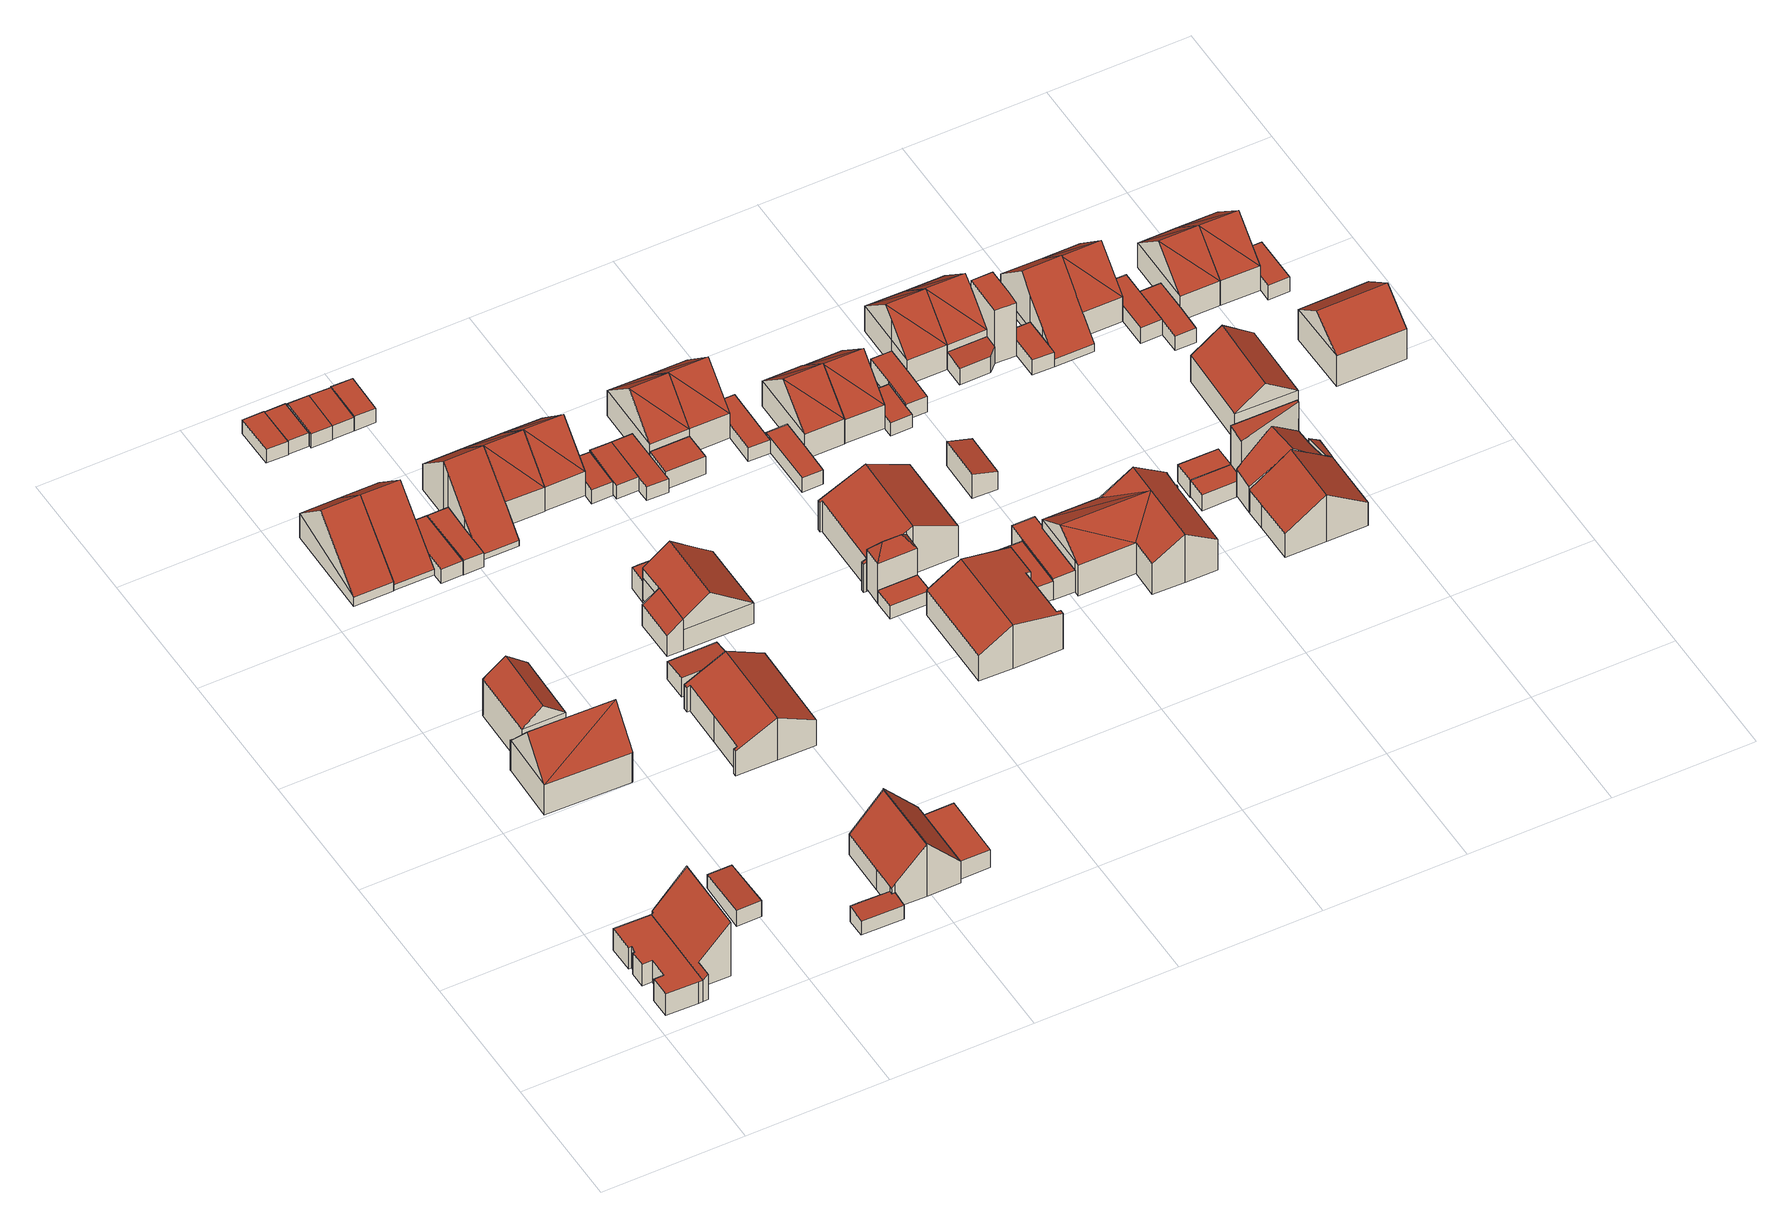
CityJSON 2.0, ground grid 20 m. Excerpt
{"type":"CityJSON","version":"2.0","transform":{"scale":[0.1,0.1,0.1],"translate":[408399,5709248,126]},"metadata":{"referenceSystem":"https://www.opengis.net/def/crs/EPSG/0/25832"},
"CityObjects":{
"building1":{"type":"Building","attributes":{"Gemeindeschluessel":"05978036","Geometrietyp2DReferenz":"3000","function":"31001_1000"},"children":["building1-1","building1-2"]},
"building1-1":{"type":"BuildingPart","attributes":{"roofType":"2100","measuredHeight":9.13},"parents":["building1"],"geometry":[{"type":"MultiSurface","lod":"2","boundaries":[[[0,1,2,3]],[[1,4,5,2]],[[4,6,7,5]],[[6,8,9,7]],[[8,10,11,9]],[[10,12,13,11]],[[12,14,15,13]],[[12,10,8,6,4,1,0,14]],[[15,3,2,5,7,9,11,13]],[[0,3,15,14]]],"semantics":{"surfaces":[{"type":"WallSurface"},{"type":"RoofSurface"},{"type":"GroundSurface"},{"type":"ClosureSurface"}],"values":[0,0,0,0,0,0,0,1,2,3]}}]},
"building1-2":{"type":"BuildingPart","attributes":{"roofType":"1000","measuredHeight":3.62},"parents":["building1"],"geometry":[{"type":"MultiSurface","lod":"2","boundaries":[[[14,16,17,15]],[[16,18,19,17]],[[18,20,21,19]],[[20,22,23,21]],[[22,24,25,23]],[[24,26,27,25]],[[26,28,29,27]],[[28,30,31,29]],[[30,32,33,31]],[[32,34,35,33]],[[34,36,37,35]],[[36,0,3,37]],[[0,36,34,32,30,28,26,24,22,20,18,16,14]],[[15,17,19,21,23,25,27,29,31,33,35,37,3]],[[15,3,0,14]]],"semantics":{"surfaces":[{"type":"WallSurface"},{"type":"RoofSurface"},{"type":"GroundSurface"},{"type":"ClosureSurface"}],"values":[0,0,0,0,0,0,0,0,0,0,0,0,1,2,3]}}]},
"building2":{"type":"Building","attributes":{"Gemeindeschluessel":"05978036","Geometrietyp2DReferenz":"3000","function":"31001_2460","roofType":"2100","measuredHeight":2.74},"geometry":[{"type":"MultiSurface","lod":"2","boundaries":[[[38,39,40,41]],[[39,42,43,40]],[[42,44,45,43]],[[44,38,41,45]],[[44,42,39,38]],[[41,40,43,45]]],"semantics":{"surfaces":[{"type":"WallSurface"},{"type":"RoofSurface"},{"type":"GroundSurface"}],"values":[0,0,0,0,1,2]}}]},
"building3":{"type":"Building","attributes":{"Gemeindeschluessel":"05978036","Geometrietyp2DReferenz":"3000","function":"31001_1000"},"children":["building3-1","building3-2"]},
"building3-1":{"type":"BuildingPart","attributes":{"roofType":"3100","measuredHeight":10.17},"parents":["building3"],"geometry":[{"type":"MultiSurface","lod":"2","boundaries":[[[46,47,48,49]],[[47,50,51,48]],[[50,52,53,51]],[[52,54,55,53]],[[54,56,57,55]],[[56,58,59,57]],[[58,60,61,59]],[[60,62,63,61]],[[62,64,65,63]],[[66,67,68,50]],[[50,47,46,64,62,69,66]],[[67,66,58]],[[58,56,54,67]],[[58,66,69,60]],[[60,69,62]],[[52,68,67,54]],[[50,68,52]],[[65,49,48,51,53,55,57,59,61,63]],[[49,65,64,46]]],"semantics":{"surfaces":[{"type":"WallSurface"},{"type":"RoofSurface"},{"type":"GroundSurface"},{"type":"ClosureSurface"}],"values":[0,0,0,0,0,0,0,0,0,1,1,1,1,0,0,0,0,2,3]}}]},
"building3-2":{"type":"BuildingPart","attributes":{"roofType":"3100","measuredHeight":8.73},"parents":["building3"],"geometry":[{"type":"MultiSurface","lod":"2","boundaries":[[[70,71,72,73]],[[71,74,46,49,72]],[[75,70,73,65,64]],[[75,76,77,70]],[[71,77,76,74]],[[74,76,75]],[[70,77,71]],[[73,72,49,65]],[[64,46,74,75]],[[64,65,49,46]]],"semantics":{"surfaces":[{"type":"WallSurface"},{"type":"RoofSurface"},{"type":"GroundSurface"},{"type":"ClosureSurface"}],"values":[0,0,0,1,1,0,0,2,0,3]}}]},
"building4":{"type":"Building","attributes":{"Gemeindeschluessel":"05978036","Geometrietyp2DReferenz":"3000","function":"31001_1000","roofType":"3100","measuredHeight":9.04},"geometry":[{"type":"MultiSurface","lod":"2","boundaries":[[[78,79,80,81]],[[79,82,83,80]],[[82,84,85,83]],[[84,78,81,85]],[[82,79,86]],[[78,84,87]],[[79,78,87,86]],[[84,82,86,87]],[[81,80,83,85]]],"semantics":{"surfaces":[{"type":"WallSurface"},{"type":"RoofSurface"},{"type":"GroundSurface"}],"values":[0,0,0,0,0,0,1,1,2]}}]},
"building5":{"type":"Building","attributes":{"Gemeindeschluessel":"05978036","Geometrietyp2DReferenz":"3000","function":"31001_1000"},"children":["building5-1","building5-2"]},
"building5-1":{"type":"BuildingPart","attributes":{"roofType":"2100","measuredHeight":2.68},"parents":["building5"],"geometry":[{"type":"MultiSurface","lod":"2","boundaries":[[[88,89,90,91]],[[89,92,93,90]],[[92,94,95,93]],[[96,97,98,99]],[[97,88,91,98]],[[97,96,100,94,92,89,88]],[[91,90,93,95,101,99,98]],[[100,101,95,94]],[[99,101,100,96]]],"semantics":{"surfaces":[{"type":"WallSurface"},{"type":"RoofSurface"},{"type":"GroundSurface"},{"type":"ClosureSurface"}],"values":[0,0,0,0,0,1,2,3,3]}}]},
"building5-2":{"type":"BuildingPart","attributes":{"roofType":"2100","measuredHeight":8.72},"parents":["building5"],"geometry":[{"type":"MultiSurface","lod":"2","boundaries":[[[102,103,104,95,94]],[[103,105,106,104]],[[105,107,108,106]],[[107,109,110,108]],[[109,111,96,99,110]],[[111,109,107,105,103,102,112]],[[101,95,104,106,108,110,99]],[[94,100,112,102]],[[94,95,101,100]],[[112,100,96,111]],[[100,101,99,96]]],"semantics":{"surfaces":[{"type":"WallSurface"},{"type":"RoofSurface"},{"type":"GroundSurface"},{"type":"ClosureSurface"}],"values":[0,0,0,0,0,1,2,0,3,0,3]}}]},
"building6":{"type":"Building","attributes":{"Gemeindeschluessel":"05978036","Geometrietyp2DReferenz":"3000","function":"31001_1000","roofType":"3100","measuredHeight":8.96},"geometry":[{"type":"MultiSurface","lod":"2","boundaries":[[[79,113,114,115]],[[113,116,117,114]],[[116,118,119,117]],[[118,79,115,119]],[[116,113,120]],[[79,118,86]],[[113,79,86,120]],[[118,116,120,86]],[[115,114,117,119]]],"semantics":{"surfaces":[{"type":"WallSurface"},{"type":"RoofSurface"},{"type":"GroundSurface"}],"values":[0,0,0,0,0,0,1,1,2]}}]},
"building7":{"type":"Building","attributes":{"Gemeindeschluessel":"05978036","Geometrietyp2DReferenz":"3000","function":"31001_2460","roofType":"1000","measuredHeight":2.35},"geometry":[{"type":"MultiSurface","lod":"2","boundaries":[[[121,122,123,124]],[[122,125,126,123]],[[125,127,128,126]],[[127,121,124,128]],[[127,125,122,121]],[[124,123,126,128]]],"semantics":{"surfaces":[{"type":"WallSurface"},{"type":"RoofSurface"},{"type":"GroundSurface"}],"values":[0,0,0,0,1,2]}}]},
"building8":{"type":"Building","attributes":{"Gemeindeschluessel":"05978036","Geometrietyp2DReferenz":"3000","function":"31001_2460","roofType":"1000","measuredHeight":2.3},"geometry":[{"type":"MultiSurface","lod":"2","boundaries":[[[129,130,131,132]],[[130,133,134,131]],[[133,135,136,134]],[[135,129,132,136]],[[135,133,130,129]],[[132,131,134,136]]],"semantics":{"surfaces":[{"type":"WallSurface"},{"type":"RoofSurface"},{"type":"GroundSurface"}],"values":[0,0,0,0,1,2]}}]},
"building9":{"type":"Building","attributes":{"Gemeindeschluessel":"05978036","Geometrietyp2DReferenz":"3000","function":"31001_1000","roofType":"2100","measuredHeight":8.84},"geometry":[{"type":"MultiSurface","lod":"2","boundaries":[[[137,138,110,139]],[[138,140,108,110]],[[140,141,142,108]],[[141,143,144,142]],[[143,145,146,144]],[[145,137,139,146]],[[145,143,141,140,138,137]],[[139,110,108,142,144,146]]],"semantics":{"surfaces":[{"type":"WallSurface"},{"type":"RoofSurface"},{"type":"GroundSurface"}],"values":[0,0,0,0,0,0,1,2]}}]},
"building10":{"type":"Building","attributes":{"Gemeindeschluessel":"05978036","Geometrietyp2DReferenz":"3000","function":"31001_2460","roofType":"1000","measuredHeight":2.36},"geometry":[{"type":"MultiSurface","lod":"2","boundaries":[[[147,148,149,150]],[[148,151,152,149]],[[151,153,154,152]],[[153,155,156,154]],[[155,157,158,156]],[[157,147,150,158]],[[157,155,153,151,148,147]],[[150,149,152,154,156,158]]],"semantics":{"surfaces":[{"type":"WallSurface"},{"type":"RoofSurface"},{"type":"GroundSurface"}],"values":[0,0,0,0,0,0,1,2]}}]},
"building11":{"type":"Building","attributes":{"Gemeindeschluessel":"05978036","Geometrietyp2DReferenz":"3000","function":"31001_2460","roofType":"1000","measuredHeight":2.25},"geometry":[{"type":"MultiSurface","lod":"2","boundaries":[[[159,160,161,162]],[[160,163,164,161]],[[163,165,166,164]],[[165,159,162,166]],[[165,163,160,159]],[[162,161,164,166]]],"semantics":{"surfaces":[{"type":"WallSurface"},{"type":"RoofSurface"},{"type":"GroundSurface"}],"values":[0,0,0,0,1,2]}}]},
"building12":{"type":"Building","attributes":{"Gemeindeschluessel":"05978036","Geometrietyp2DReferenz":"3000","function":"31001_1000","roofType":"3100","measuredHeight":7.14},"geometry":[{"type":"MultiSurface","lod":"2","boundaries":[[[167,168,169,170]],[[168,171,172,169]],[[171,173,174,172]],[[173,175,176,174]],[[175,177,178,176]],[[177,179,180,178]],[[179,181,182,180]],[[181,183,184,182]],[[183,185,186,184]],[[185,187,188,186]],[[187,167,170,188]],[[183,181,179,177]],[[177,175,173,171,168,167,187,185,183]],[[170,169,172,174,176,178,180,182,184,186,188]]],"semantics":{"surfaces":[{"type":"WallSurface"},{"type":"RoofSurface"},{"type":"GroundSurface"}],"values":[0,0,0,0,0,0,0,0,0,0,0,1,1,2]}}]},
"building13":{"type":"Building","attributes":{"Gemeindeschluessel":"05978036","Geometrietyp2DReferenz":"3000","function":"31001_2460","roofType":"1000","measuredHeight":3},"geometry":[{"type":"MultiSurface","lod":"2","boundaries":[[[189,190,191,192]],[[190,193,194,191]],[[193,195,196,194]],[[195,189,192,196]],[[195,193,190,189]],[[192,191,194,196]]],"semantics":{"surfaces":[{"type":"WallSurface"},{"type":"RoofSurface"},{"type":"GroundSurface"}],"values":[0,0,0,0,1,2]}}]},
"building14":{"type":"Building","attributes":{"Gemeindeschluessel":"05978036","Geometrietyp2DReferenz":"3000","function":"31001_2460","roofType":"1000","measuredHeight":2.39},"geometry":[{"type":"MultiSurface","lod":"2","boundaries":[[[197,198,199,200]],[[198,201,202,199]],[[201,203,204,202]],[[203,205,206,204]],[[205,197,200,206]],[[205,203,201,198,197]],[[200,199,202,204,206]]],"semantics":{"surfaces":[{"type":"WallSurface"},{"type":"RoofSurface"},{"type":"GroundSurface"}],"values":[0,0,0,0,0,1,2]}}]},
"building15":{"type":"Building","attributes":{"Gemeindeschluessel":"05978036","Geometrietyp2DReferenz":"3000","function":"31001_2460","roofType":"2100","measuredHeight":3.21},"geometry":[{"type":"MultiSurface","lod":"2","boundaries":[[[207,208,209,210]],[[208,211,212,209]],[[211,213,214,212]],[[213,207,210,214]],[[213,211,208,207]],[[210,209,212,214]]],"semantics":{"surfaces":[{"type":"WallSurface"},{"type":"RoofSurface"},{"type":"GroundSurface"}],"values":[0,0,0,0,1,2]}}]},
"building16":{"type":"Building","attributes":{"Geometrietyp2DReferenz":"3000","Gemeindeschluessel":"05978036","function":"31001_1000","roofType":"3100","measuredHeight":9.16},"geometry":[{"type":"MultiSurface","lod":"2","boundaries":[[[215,216,149,152]],[[216,217,150,149]],[[217,218,219,150]],[[218,220,221,219]],[[220,222,223,221]],[[222,224,225,223]],[[224,226,227,225]],[[226,228,229,227]],[[228,215,152,229]],[[224,222,220,218]],[[218,217,216,215,228,226,224]],[[152,149,150,219,221,223,225,227,229]]],"semantics":{"surfaces":[{"type":"WallSurface"},{"type":"RoofSurface"},{"type":"GroundSurface"}],"values":[0,0,0,0,0,0,0,0,0,1,1,2]}}]},
"building17":{"type":"Building","attributes":{"Gemeindeschluessel":"05978036","Geometrietyp2DReferenz":"3000","function":"31001_2460","roofType":"1000","measuredHeight":2.33},"geometry":[{"type":"MultiSurface","lod":"2","boundaries":[[[205,203,230,231]],[[203,232,233,230]],[[232,234,235,233]],[[234,205,231,235]],[[234,232,203,205]],[[231,230,233,235]]],"semantics":{"surfaces":[{"type":"WallSurface"},{"type":"RoofSurface"},{"type":"GroundSurface"}],"values":[0,0,0,0,1,2]}}]},
"building18":{"type":"Building","attributes":{"Gemeindeschluessel":"05978036","Geometrietyp2DReferenz":"3000","function":"31001_2460","roofType":"1000","measuredHeight":2.33},"geometry":[{"type":"MultiSurface","lod":"2","boundaries":[[[236,237,233,235]],[[237,238,239,233]],[[238,240,241,239]],[[240,236,235,241]],[[240,238,237,236]],[[235,233,239,241]]],"semantics":{"surfaces":[{"type":"WallSurface"},{"type":"RoofSurface"},{"type":"GroundSurface"}],"values":[0,0,0,0,1,2]}}]},
"building19":{"type":"Building","attributes":{"Gemeindeschluessel":"05978036","Geometrietyp2DReferenz":"3000","function":"31001_1000"},"children":["building19-1","building19-2"]},
"building19-1":{"type":"BuildingPart","attributes":{"roofType":"2100","measuredHeight":5.24},"parents":["building19"],"geometry":[{"type":"MultiSurface","lod":"2","boundaries":[[[242,243,244,245,246]],[[242,247,248,243]],[[247,249,250,251,248]],[[249,247,242,246]],[[244,243,248,251]],[[245,244,251,250]],[[246,245,250,249]]],"semantics":{"surfaces":[{"type":"WallSurface"},{"type":"RoofSurface"},{"type":"GroundSurface"},{"type":"ClosureSurface"}],"values":[0,0,0,1,2,3,3]}}]},
"building19-2":{"type":"BuildingPart","attributes":{"roofType":"3100","measuredHeight":8.06},"parents":["building19"],"geometry":[{"type":"MultiSurface","lod":"2","boundaries":[[[252,245,244,253]],[[250,254,255,251]],[[254,256,257,255]],[[256,258,259,257]],[[258,252,253,259]],[[258,260,261,262,252]],[[249,246,262,261,263]],[[250,249,263,254]],[[254,263,261,260,256]],[[252,262,246,245]],[[256,260,258]],[[253,244,251,255,257,259]],[[251,244,245,250]],[[245,246,249,250]]],"semantics":{"surfaces":[{"type":"WallSurface"},{"type":"RoofSurface"},{"type":"GroundSurface"},{"type":"ClosureSurface"}],"values":[0,0,0,0,0,1,1,0,0,0,0,2,3,3]}}]},
"building20":{"type":"Building","attributes":{"Gemeindeschluessel":"05978036","Geometrietyp2DReferenz":"3000","function":"31001_1000","roofType":"3100","measuredHeight":9.02},"geometry":[{"type":"MultiSurface","lod":"2","boundaries":[[[222,264,265,266]],[[264,267,268,265]],[[267,269,270,268]],[[269,222,266,270]],[[267,264,271]],[[222,269,272]],[[222,271,264]],[[271,222,272]],[[272,267,271]],[[267,272,269]],[[266,265,268,270]]],"semantics":{"surfaces":[{"type":"WallSurface"},{"type":"RoofSurface"},{"type":"GroundSurface"}],"values":[0,0,0,0,0,0,1,1,1,1,2]}}]},
"building21":{"type":"Building","attributes":{"Gemeindeschluessel":"05978036","Geometrietyp2DReferenz":"3000","function":"31001_2460","roofType":"1000","measuredHeight":3.69},"geometry":[{"type":"MultiSurface","lod":"2","boundaries":[[[273,274,275,276]],[[274,277,278,275]],[[277,279,280,278]],[[279,281,282,280]],[[281,273,276,282]],[[281,279,277,274,273]],[[276,275,278,280,282]]],"semantics":{"surfaces":[{"type":"WallSurface"},{"type":"RoofSurface"},{"type":"GroundSurface"}],"values":[0,0,0,0,0,1,2]}}]},
"building22":{"type":"Building","attributes":{"Gemeindeschluessel":"05978036","Geometrietyp2DReferenz":"3000","function":"31001_1000","roofType":"3100","measuredHeight":9.11},"geometry":[{"type":"MultiSurface","lod":"2","boundaries":[[[264,283,284,285]],[[283,286,287,284]],[[286,267,288,287]],[[267,264,285,288]],[[286,283,289]],[[264,267,290]],[[264,289,283]],[[289,264,290]],[[290,286,289]],[[286,290,267]],[[285,284,287,288]]],"semantics":{"surfaces":[{"type":"WallSurface"},{"type":"RoofSurface"},{"type":"GroundSurface"}],"values":[0,0,0,0,0,0,1,1,1,1,2]}}]},
"building23":{"type":"Building","attributes":{"Gemeindeschluessel":"05978036","Geometrietyp2DReferenz":"3000","function":"31001_2460","roofType":"1000","measuredHeight":2.31},"geometry":[{"type":"MultiSurface","lod":"2","boundaries":[[[291,292,287,293]],[[292,294,295,287]],[[294,296,297,295]],[[296,298,299,297]],[[298,291,293,299]],[[298,296,294,292,291]],[[293,287,295,297,299]]],"semantics":{"surfaces":[{"type":"WallSurface"},{"type":"RoofSurface"},{"type":"GroundSurface"}],"values":[0,0,0,0,0,1,2]}}]},
"building24":{"type":"Building","attributes":{"Gemeindeschluessel":"05978036","Geometrietyp2DReferenz":"3000","function":"31001_2460","roofType":"1000","measuredHeight":2.38},"geometry":[{"type":"MultiSurface","lod":"2","boundaries":[[[300,301,302,303]],[[301,304,305,302]],[[304,306,307,305]],[[306,308,309,307]],[[308,300,303,309]],[[308,306,304,301,300]],[[303,302,305,307,309]]],"semantics":{"surfaces":[{"type":"WallSurface"},{"type":"RoofSurface"},{"type":"GroundSurface"}],"values":[0,0,0,0,0,1,2]}}]},
"building25":{"type":"Building","attributes":{"Gemeindeschluessel":"05978036","Geometrietyp2DReferenz":"3000","function":"31001_2460","roofType":"1000","measuredHeight":2.39},"geometry":[{"type":"MultiSurface","lod":"2","boundaries":[[[310,311,312,313]],[[311,314,315,312]],[[314,308,309,315]],[[308,306,307,309]],[[306,316,317,307]],[[316,318,319,317]],[[318,320,321,319]],[[320,310,313,321]],[[320,318,316,306,308,314,311,310]],[[313,312,315,309,307,317,319,321]]],"semantics":{"surfaces":[{"type":"WallSurface"},{"type":"RoofSurface"},{"type":"GroundSurface"}],"values":[0,0,0,0,0,0,0,0,1,2]}}]},
"building26":{"type":"Building","attributes":{"Gemeindeschluessel":"05978036","Geometrietyp2DReferenz":"3000","function":"31001_2460","roofType":"1000","measuredHeight":2.26},"geometry":[{"type":"MultiSurface","lod":"2","boundaries":[[[322,323,324,325]],[[323,326,327,324]],[[326,328,329,327]],[[328,322,325,329]],[[328,326,323,322]],[[325,324,327,329]]],"semantics":{"surfaces":[{"type":"WallSurface"},{"type":"RoofSurface"},{"type":"GroundSurface"}],"values":[0,0,0,0,1,2]}}]},
"building27":{"type":"Building","attributes":{"Gemeindeschluessel":"05978036","Geometrietyp2DReferenz":"3000","function":"31001_1000"},"children":["building27-1","building27-2"]},
"building27-1":{"type":"BuildingPart","attributes":{"roofType":"3100","measuredHeight":9.07},"parents":["building27"],"geometry":[{"type":"MultiSurface","lod":"2","boundaries":[[[330,331,332,333]],[[331,334,335,332]],[[336,330,333,337,338]],[[334,331,339]],[[330,336,340]],[[330,339,331]],[[339,330,340]],[[340,334,339]],[[334,340,336]],[[333,332,335,337]],[[338,341,335,334,336]],[[338,337,335,341]]],"semantics":{"surfaces":[{"type":"WallSurface"},{"type":"RoofSurface"},{"type":"GroundSurface"},{"type":"ClosureSurface"}],"values":[0,0,0,0,0,1,1,1,1,2,0,3]}}]},
"building27-2":{"type":"BuildingPart","attributes":{"roofType":"1000","measuredHeight":2.93},"parents":["building27"],"geometry":[{"type":"MultiSurface","lod":"2","boundaries":[[[342,338,337,343]],[[341,344,345,335]],[[344,342,343,345]],[[344,341,338,342]],[[343,337,335,345]],[[335,337,338,341]]],"semantics":{"surfaces":[{"type":"WallSurface"},{"type":"RoofSurface"},{"type":"GroundSurface"},{"type":"ClosureSurface"}],"values":[0,0,0,1,2,3]}}]},
"building28":{"type":"Building","attributes":{"Gemeindeschluessel":"05978036","Geometrietyp2DReferenz":"3000","function":"31001_2460","roofType":"5000","measuredHeight":8.55},"geometry":[{"type":"MultiSurface","lod":"2","boundaries":[[[346,347,348,325]],[[347,349,350,348]],[[349,351,324,350]],[[351,346,325,324]],[[352,351,349]],[[353,352,349,347]],[[353,347,346]],[[352,353,346,351]],[[325,348,350,324]]],"semantics":{"surfaces":[{"type":"WallSurface"},{"type":"RoofSurface"},{"type":"GroundSurface"}],"values":[0,0,0,0,1,1,1,1,2]}}]},
"building29":{"type":"Building","attributes":{"Gemeindeschluessel":"05978036","Geometrietyp2DReferenz":"3000","function":"31001_1000","roofType":"3100","measuredHeight":7.26},"geometry":[{"type":"MultiSurface","lod":"2","boundaries":[[[354,355,356,357]],[[355,358,359,356]],[[358,360,361,359]],[[360,362,363,361]],[[362,364,365,363]],[[364,366,367,365]],[[366,368,369,367]],[[368,370,371,369]],[[370,372,373,371]],[[372,374,375,373]],[[374,354,357,375]],[[370,368,366,364,362,360,358,355,354]],[[354,374,372,370]],[[357,356,359,361,363,365,367,369,371,373,375]]],"semantics":{"surfaces":[{"type":"WallSurface"},{"type":"RoofSurface"},{"type":"GroundSurface"}],"values":[0,0,0,0,0,0,0,0,0,0,0,1,1,2]}}]},
"building30":{"type":"Building","attributes":{"Gemeindeschluessel":"05978036","Geometrietyp2DReferenz":"3000","function":"31001_1000","roofType":"5000","measuredHeight":9.07},"geometry":[{"type":"MultiSurface","lod":"2","boundaries":[[[334,331,332,335]],[[331,376,377,332]],[[376,378,379,377]],[[378,334,335,379]],[[331,380,376]],[[380,331,381]],[[381,378,380]],[[378,381,334]],[[331,334,381]],[[378,376,380]],[[335,332,377,379]]],"semantics":{"surfaces":[{"type":"WallSurface"},{"type":"RoofSurface"},{"type":"GroundSurface"}],"values":[0,0,0,0,1,1,1,1,0,0,2]}}]},
"building31":{"type":"Building","attributes":{"Gemeindeschluessel":"05978036","Geometrietyp2DReferenz":"3000","function":"31001_1000","roofType":"3100","measuredHeight":8.08},"geometry":[{"type":"MultiSurface","lod":"2","boundaries":[[[382,383,384,385]],[[383,386,387,384]],[[386,388,389,387]],[[388,390,391,389]],[[390,392,393,391]],[[392,394,395,393]],[[394,396,397,395]],[[396,398,399,397]],[[398,400,401,399]],[[400,402,403,401]],[[402,404,405,403]],[[404,382,385,405]],[[400,398,396,394]],[[394,392,390,388,386,383,382,404,402,400]],[[385,384,387,389,391,393,395,397,399,401,403,405]]],"semantics":{"surfaces":[{"type":"WallSurface"},{"type":"RoofSurface"},{"type":"GroundSurface"}],"values":[0,0,0,0,0,0,0,0,0,0,0,0,1,1,2]}}]},
"building32":{"type":"Building","attributes":{"Gemeindeschluessel":"05978036","Geometrietyp2DReferenz":"3000","function":"31001_2460","roofType":"1000","measuredHeight":2.32},"geometry":[{"type":"MultiSurface","lod":"2","boundaries":[[[406,407,408,409]],[[407,410,411,408]],[[410,412,413,411]],[[412,414,415,413]],[[414,416,417,415]],[[416,406,409,417]],[[416,414,412,410,407,406]],[[409,408,411,413,415,417]]],"semantics":{"surfaces":[{"type":"WallSurface"},{"type":"RoofSurface"},{"type":"GroundSurface"}],"values":[0,0,0,0,0,0,1,2]}}]},
"building33":{"type":"Building","attributes":{"Gemeindeschluessel":"05978036","Geometrietyp2DReferenz":"3000","function":"31001_2460","roofType":"1000","measuredHeight":2.49},"geometry":[{"type":"MultiSurface","lod":"2","boundaries":[[[418,419,420,421]],[[419,422,423,420]],[[422,424,425,423]],[[424,426,427,425]],[[426,428,429,427]],[[428,418,421,429]],[[428,426,424,422,419,418]],[[421,420,423,425,427,429]]],"semantics":{"surfaces":[{"type":"WallSurface"},{"type":"RoofSurface"},{"type":"GroundSurface"}],"values":[0,0,0,0,0,0,1,2]}}]},
"building34":{"type":"Building","attributes":{"Gemeindeschluessel":"05978036","Geometrietyp2DReferenz":"3000","function":"31001_2460","roofType":"1000","measuredHeight":3.06},"geometry":[{"type":"MultiSurface","lod":"2","boundaries":[[[430,431,432,433]],[[431,434,435,432]],[[434,436,437,435]],[[436,438,439,437]],[[438,440,441,439]],[[440,430,433,441]],[[440,438,436,434,431,430]],[[433,432,435,437,439,441]]],"semantics":{"surfaces":[{"type":"WallSurface"},{"type":"RoofSurface"},{"type":"GroundSurface"}],"values":[0,0,0,0,0,0,1,2]}}]},
"building35":{"type":"Building","attributes":{"Gemeindeschluessel":"05978036","Geometrietyp2DReferenz":"3000","function":"31001_1000","roofType":"3100","measuredHeight":9.08},"geometry":[{"type":"MultiSurface","lod":"2","boundaries":[[[442,443,444,445]],[[443,446,447,444]],[[446,448,449,447]],[[448,442,445,449]],[[446,443,450]],[[442,448,451]],[[442,450,443]],[[450,442,451]],[[451,446,450]],[[446,451,448]],[[445,444,447,449]]],"semantics":{"surfaces":[{"type":"WallSurface"},{"type":"RoofSurface"},{"type":"GroundSurface"}],"values":[0,0,0,0,0,0,1,1,1,1,2]}}]},
"building36":{"type":"Building","attributes":{"Gemeindeschluessel":"05978036","Geometrietyp2DReferenz":"3000","function":"31001_2460","roofType":"1000","measuredHeight":3.62},"geometry":[{"type":"MultiSurface","lod":"2","boundaries":[[[452,453,454,455]],[[453,456,457,454]],[[456,458,459,457]],[[458,460,461,459]],[[460,462,463,461]],[[462,464,465,463]],[[464,452,455,465]],[[464,462,460,458,456,453,452]],[[455,454,457,459,461,463,465]]],"semantics":{"surfaces":[{"type":"WallSurface"},{"type":"RoofSurface"},{"type":"GroundSurface"}],"values":[0,0,0,0,0,0,0,1,2]}}]},
"building37":{"type":"Building","attributes":{"Gemeindeschluessel":"05978036","Geometrietyp2DReferenz":"3000","function":"31001_1000","roofType":"3100","measuredHeight":8.92},"geometry":[{"type":"MultiSurface","lod":"2","boundaries":[[[466,467,468,469]],[[467,470,471,468]],[[470,472,473,471]],[[472,466,469,473]],[[470,467,474]],[[466,472,475]],[[466,474,467]],[[474,466,475]],[[475,470,474]],[[470,475,472]],[[469,468,471,473]]],"semantics":{"surfaces":[{"type":"WallSurface"},{"type":"RoofSurface"},{"type":"GroundSurface"}],"values":[0,0,0,0,0,0,1,1,1,1,2]}}]},
"building38":{"type":"Building","attributes":{"Gemeindeschluessel":"05978036","Geometrietyp2DReferenz":"3000","function":"31001_2460","roofType":"2100","measuredHeight":4.11},"geometry":[{"type":"MultiSurface","lod":"2","boundaries":[[[476,477,478,479]],[[477,480,481,478]],[[480,482,483,481]],[[482,476,479,483]],[[482,480,477,476]],[[479,478,481,483]]],"semantics":{"surfaces":[{"type":"WallSurface"},{"type":"RoofSurface"},{"type":"GroundSurface"}],"values":[0,0,0,0,1,2]}}]},
"building39":{"type":"Building","attributes":{"Gemeindeschluessel":"05978036","Geometrietyp2DReferenz":"3000","function":"31001_2460","roofType":"1000","measuredHeight":2.19},"geometry":[{"type":"MultiSurface","lod":"2","boundaries":[[[484,485,486,487]],[[485,488,471,486]],[[488,489,490,471]],[[489,491,492,490]],[[491,493,494,492]],[[493,484,487,494]],[[493,491,489,488,485,484]],[[487,486,471,490,492,494]]],"semantics":{"surfaces":[{"type":"WallSurface"},{"type":"RoofSurface"},{"type":"GroundSurface"}],"values":[0,0,0,0,0,0,1,2]}}]},
"building40":{"type":"Building","attributes":{"Gemeindeschluessel":"05978036","Geometrietyp2DReferenz":"3000","function":"31001_1000"},"children":["building40-1","building40-2"]},
"building40-1":{"type":"BuildingPart","attributes":{"roofType":"3100","measuredHeight":8.09},"parents":["building40"],"geometry":[{"type":"MultiSurface","lod":"2","boundaries":[[[495,496,497,498]],[[496,499,500,497]],[[499,501,502,500]],[[501,503,504,502]],[[503,505,506,504]],[[505,507,508,506]],[[507,509,510,508]],[[509,511,512,510]],[[511,513,514,512]],[[513,515,516,514]],[[515,517,518,516]],[[517,519,520,518]],[[515,513,511,509,507,505,503,501,499,496]],[[496,495,521,519,517,515]],[[498,497,500,502,504,506,508,510,512,514,516,518,520]],[[495,498,520,519,521]]],"semantics":{"surfaces":[{"type":"WallSurface"},{"type":"RoofSurface"},{"type":"GroundSurface"},{"type":"ClosureSurface"}],"values":[0,0,0,0,0,0,0,0,0,0,0,0,1,1,2,3]}}]},
"building40-2":{"type":"BuildingPart","attributes":{"roofType":"5000","measuredHeight":8.09},"parents":["building40"],"geometry":[{"type":"MultiSurface","lod":"2","boundaries":[[[522,495,498,463]],[[519,523,524,520]],[[523,525,455,524]],[[525,526,465,455]],[[526,522,463,465]],[[495,527,519,521]],[[495,522,526,527]],[[527,526,528]],[[528,519,527]],[[519,528,529,523]],[[523,529,525]],[[525,529,528,526]],[[463,498,520,524,455,465]],[[520,498,495,521,519]]],"semantics":{"surfaces":[{"type":"WallSurface"},{"type":"RoofSurface"},{"type":"GroundSurface"},{"type":"ClosureSurface"}],"values":[0,0,0,0,0,1,1,1,1,1,0,0,2,3]}}]},
"building41":{"type":"Building","attributes":{"Gemeindeschluessel":"05978036","Geometrietyp2DReferenz":"3000","function":"31001_2460","roofType":"1000","measuredHeight":2.55},"geometry":[{"type":"MultiSurface","lod":"2","boundaries":[[[530,531,494,532]],[[531,533,492,494]],[[533,534,535,492]],[[534,536,537,535]],[[536,538,539,537]],[[538,530,532,539]],[[538,536,534,533,531,530]],[[532,494,492,535,537,539]]],"semantics":{"surfaces":[{"type":"WallSurface"},{"type":"RoofSurface"},{"type":"GroundSurface"}],"values":[0,0,0,0,0,0,1,2]}}]},
"building42":{"type":"Building","attributes":{"Gemeindeschluessel":"05978036","Geometrietyp2DReferenz":"3000","function":"31001_1000","roofType":"3100","measuredHeight":9.14},"geometry":[{"type":"MultiSurface","lod":"2","boundaries":[[[540,541,542,543]],[[541,544,545,542]],[[544,546,547,545]],[[546,548,549,547]],[[548,540,543,549]],[[550,540,548]],[[548,551,550]],[[541,550,551]],[[551,552,544,541]],[[544,552,546]],[[546,552,551,548]],[[540,550,541]],[[543,542,545,547,549]]],"semantics":{"surfaces":[{"type":"WallSurface"},{"type":"RoofSurface"},{"type":"GroundSurface"}],"values":[0,0,0,0,0,1,1,1,1,0,0,0,2]}}]},
"building43":{"type":"Building","attributes":{"Gemeindeschluessel":"05978036","Geometrietyp2DReferenz":"3000","function":"31001_1000"},"children":["building43-1","building43-2","building43-3"]},
"building43-1":{"type":"BuildingPart","attributes":{"roofType":"5000","measuredHeight":9.01},"parents":["building43"],"geometry":[{"type":"MultiSurface","lod":"2","boundaries":[[[541,540,553,554,555]],[[540,556,557,553]],[[540,558,556]],[[558,540,559]],[[559,560,561,558]],[[560,559,541]],[[540,541,559]],[[562,554,553,557,563]],[[555,564,560,541]],[[555,554,562,564]],[[563,557,556,565]],[[562,563,565,560,564]],[[556,558,561,565]],[[565,561,560]]],"semantics":{"surfaces":[{"type":"WallSurface"},{"type":"RoofSurface"},{"type":"GroundSurface"},{"type":"ClosureSurface"}],"values":[0,0,1,1,1,1,0,2,0,3,0,3,0,3]}}]},
"building43-2":{"type":"BuildingPart","attributes":{"roofType":"2100","measuredHeight":2.83},"parents":["building43"],"geometry":[{"type":"MultiSurface","lod":"2","boundaries":[[[566,555,554,567]],[[568,569,570,571]],[[569,566,567,570]],[[569,568,564,555,566]],[[567,554,562,571,570]],[[562,554,555,564]],[[562,564,568,571]]],"semantics":{"surfaces":[{"type":"WallSurface"},{"type":"RoofSurface"},{"type":"GroundSurface"},{"type":"ClosureSurface"}],"values":[0,0,0,1,2,3,3]}}]},
"building43-3":{"type":"BuildingPart","attributes":{"roofType":"9999","measuredHeight":9},"parents":["building43"],"geometry":[{"type":"MultiSurface","lod":"2","boundaries":[[[572,573,574,575,576]],[[576,575,568,571,577]],[[561,560,564,568,575,574]],[[574,573,578,563,565,561]],[[573,572,579,578]],[[572,576,577,579]],[[563,562,564,560,565]],[[565,560,561]],[[564,562,571,568]],[[577,571,562,563,578,579]]],"semantics":{"surfaces":[{"type":"RoofSurface"},{"type":"WallSurface"},{"type":"GroundSurface"}],"values":[0,1,1,1,1,1,1,1,1,2]}}]},
"building44":{"type":"Building","attributes":{"Gemeindeschluessel":"05978036","Geometrietyp2DReferenz":"3000","function":"31001_2460","roofType":"1000","measuredHeight":2.63},"geometry":[{"type":"MultiSurface","lod":"2","boundaries":[[[580,581,582,583]],[[581,584,585,582]],[[584,586,587,585]],[[586,588,589,587]],[[588,580,583,589]],[[588,586,584,581,580]],[[583,582,585,587,589]]],"semantics":{"surfaces":[{"type":"WallSurface"},{"type":"RoofSurface"},{"type":"GroundSurface"}],"values":[0,0,0,0,0,1,2]}}]},
"building45":{"type":"Building","attributes":{"Gemeindeschluessel":"05978036","Geometrietyp2DReferenz":"3000","function":"31001_2460","roofType":"1000","measuredHeight":2.94},"geometry":[{"type":"MultiSurface","lod":"2","boundaries":[[[581,590,591,592]],[[590,593,594,591]],[[593,584,595,594]],[[584,581,592,595]],[[584,593,590,581]],[[592,591,594,595]]],"semantics":{"surfaces":[{"type":"WallSurface"},{"type":"RoofSurface"},{"type":"GroundSurface"}],"values":[0,0,0,0,1,2]}}]},
"building46":{"type":"Building","attributes":{"Gemeindeschluessel":"05978036","Geometrietyp2DReferenz":"3000","function":"31001_2460","roofType":"1000","measuredHeight":2.45},"geometry":[{"type":"MultiSurface","lod":"2","boundaries":[[[596,597,598,599]],[[597,600,601,598]],[[600,602,603,601]],[[602,604,605,603]],[[604,606,607,605]],[[606,596,599,607]],[[606,604,602,600,597,596]],[[599,598,601,603,605,607]]],"semantics":{"surfaces":[{"type":"WallSurface"},{"type":"RoofSurface"},{"type":"GroundSurface"}],"values":[0,0,0,0,0,0,1,2]}}]},
"building47":{"type":"Building","attributes":{"Gemeindeschluessel":"05978036","Geometrietyp2DReferenz":"3000","function":"31001_1000"},"children":["building47-1","building47-2","building47-3"]},
"building47-1":{"type":"BuildingPart","attributes":{"roofType":"3100","measuredHeight":7.86},"parents":["building47"],"geometry":[{"type":"MultiSurface","lod":"2","boundaries":[[[608,609,610,611]],[[609,612,613,610]],[[614,615,616,617,618]],[[615,619,620,616]],[[621,622,612,609,608,623]],[[623,619,615,614,624,625,626,621]],[[620,627,611,610,613,628,629,617,616]],[[627,620,619,623]],[[608,611,627,623]],[[630,622,621]],[[628,613,612,622,630]],[[614,618,624]],[[626,630,621]],[[618,617,629,625,624]],[[625,629,628,630,626]]],"semantics":{"surfaces":[{"type":"WallSurface"},{"type":"RoofSurface"},{"type":"GroundSurface"},{"type":"ClosureSurface"}],"values":[0,0,0,0,1,1,2,3,3,0,3,0,0,3,3]}}]},
"building47-2":{"type":"BuildingPart","attributes":{"roofType":"3100","measuredHeight":7.84},"parents":["building47"],"geometry":[{"type":"MultiSurface","lod":"2","boundaries":[[[631,632,633,613,612]],[[632,634,635,633]],[[634,636,637,635]],[[636,638,639,637]],[[638,640,641,639]],[[640,618,617,641]],[[636,634,632,631,622,630,626,642]],[[642,624,618,640,638,636]],[[617,629,628,613,633,635,637,639,641]],[[625,624,642]],[[629,617,618,624,625]],[[631,612,622]],[[626,625,642]],[[612,613,628,630,622]],[[630,628,629,625,626]]],"semantics":{"surfaces":[{"type":"WallSurface"},{"type":"RoofSurface"},{"type":"GroundSurface"},{"type":"ClosureSurface"}],"values":[0,0,0,0,0,0,1,1,2,0,3,0,0,3,3]}}]},
"building47-3":{"type":"BuildingPart","attributes":{"roofType":"2100","measuredHeight":9},"parents":["building47"],"geometry":[{"type":"MultiSurface","lod":"2","boundaries":[[[643,644,645,620,619]],[[644,646,647,645]],[[646,648,608,611,647]],[[648,646,644,643]],[[620,645,647,611,627]],[[643,619,623,608,648]],[[619,620,627,623]],[[623,627,611,608]]],"semantics":{"surfaces":[{"type":"WallSurface"},{"type":"RoofSurface"},{"type":"GroundSurface"},{"type":"ClosureSurface"}],"values":[0,0,0,1,2,0,3,3]}}]},
"building48":{"type":"Building","attributes":{"Gemeindeschluessel":"05978036","Geometrietyp2DReferenz":"3000","function":"31001_1000","roofType":"5000","measuredHeight":9.15},"geometry":[{"type":"MultiSurface","lod":"2","boundaries":[[[649,650,651,652]],[[650,653,654,651]],[[653,655,607,654]],[[655,656,605,607]],[[656,657,603,605]],[[657,658,659,603]],[[658,649,652,659]],[[660,661,662,663]],[[662,664,665,666,655,653,667,663]],[[649,660,663,667,650]],[[650,667,653]],[[655,666,665,656]],[[656,665,664,657]],[[657,664,662,661,658]],[[658,661,660,649]],[[652,651,654,607,605,603,659]]],"semantics":{"surfaces":[{"type":"WallSurface"},{"type":"RoofSurface"},{"type":"GroundSurface"}],"values":[0,0,0,0,0,0,0,1,1,0,0,0,0,0,0,2]}}]},
"building49":{"type":"Building","attributes":{"Gemeindeschluessel":"05978036","Geometrietyp2DReferenz":"3000","function":"51009_1610","roofType":"2100","measuredHeight":5.05},"geometry":[{"type":"MultiSurface","lod":"2","boundaries":[[[668,669,613,633]],[[669,670,610,613]],[[670,671,672,610]],[[671,668,633,672]],[[671,670,669,668]],[[633,613,610,672]]],"semantics":{"surfaces":[{"type":"WallSurface"},{"type":"RoofSurface"},{"type":"GroundSurface"}],"values":[0,0,0,0,1,2]}}]},
"building50":{"type":"Building","attributes":{"Gemeindeschluessel":"05978036","Geometrietyp2DReferenz":"3000","function":"31001_1000","roofType":"5000","measuredHeight":9.05},"geometry":[{"type":"MultiSurface","lod":"2","boundaries":[[[673,660,674,675]],[[660,676,677,674]],[[676,678,679,677]],[[678,673,675,679]],[[660,680,676]],[[680,660,681]],[[681,678,680]],[[678,681,673]],[[660,673,681]],[[678,676,680]],[[675,674,677,679]]],"semantics":{"surfaces":[{"type":"WallSurface"},{"type":"RoofSurface"},{"type":"GroundSurface"}],"values":[0,0,0,0,1,1,1,1,0,0,2]}}]},
"building51":{"type":"Building","attributes":{"Gemeindeschluessel":"05978036","Geometrietyp2DReferenz":"3000","function":"31001_1000","roofType":"3100","measuredHeight":7.63},"geometry":[{"type":"MultiSurface","lod":"2","boundaries":[[[682,683,684,685]],[[683,686,687,684]],[[686,688,689,687]],[[688,682,685,689]],[[686,683,690]],[[682,688,691]],[[683,682,691,690]],[[688,686,690,691]],[[685,684,687,689]]],"semantics":{"surfaces":[{"type":"WallSurface"},{"type":"RoofSurface"},{"type":"GroundSurface"}],"values":[0,0,0,0,0,0,1,1,2]}}]},
"building52":{"type":"Building","attributes":{"Gemeindeschluessel":"05978036","Geometrietyp2DReferenz":"3000","function":"31001_2460","roofType":"1000","measuredHeight":2.6},"geometry":[{"type":"MultiSurface","lod":"2","boundaries":[[[692,693,694,695]],[[693,696,697,694]],[[696,698,699,697]],[[698,700,701,699]],[[700,702,703,701]],[[702,692,695,703]],[[702,700,698,696,693,692]],[[695,694,697,699,701,703]]],"semantics":{"surfaces":[{"type":"WallSurface"},{"type":"RoofSurface"},{"type":"GroundSurface"}],"values":[0,0,0,0,0,0,1,2]}}]},
"building53":{"type":"Building","attributes":{"Gemeindeschluessel":"05978036","Geometrietyp2DReferenz":"3000","function":"31001_2460","roofType":"1000","measuredHeight":2.41},"geometry":[{"type":"MultiSurface","lod":"2","boundaries":[[[704,705,706,707]],[[705,708,709,706]],[[708,710,711,709]],[[710,712,713,711]],[[712,714,715,713]],[[714,704,707,715]],[[714,712,710,708,705,704]],[[707,706,709,711,713,715]]],"semantics":{"surfaces":[{"type":"WallSurface"},{"type":"RoofSurface"},{"type":"GroundSurface"}],"values":[0,0,0,0,0,0,1,2]}}]},
"building54":{"type":"Building","attributes":{"Gemeindeschluessel":"05978036","Geometrietyp2DReferenz":"3000","function":"31001_1000","roofType":"5000","measuredHeight":9.07},"geometry":[{"type":"MultiSurface","lod":"2","boundaries":[[[716,717,718,719]],[[717,720,721,718]],[[720,722,723,721]],[[722,716,719,723]],[[724,722,725]],[[722,724,716]],[[717,725,720]],[[725,717,724]],[[717,716,724]],[[722,720,725]],[[719,718,721,723]]],"semantics":{"surfaces":[{"type":"WallSurface"},{"type":"RoofSurface"},{"type":"GroundSurface"}],"values":[0,0,0,0,1,1,1,1,0,0,2]}}]},
"building55":{"type":"Building","attributes":{"Gemeindeschluessel":"05978036","Geometrietyp2DReferenz":"3000","function":"31001_1000","roofType":"3100","measuredHeight":9.06},"geometry":[{"type":"MultiSurface","lod":"2","boundaries":[[[720,726,727,721]],[[726,728,729,727]],[[728,722,723,729]],[[722,720,721,723]],[[728,726,730]],[[720,722,725]],[[720,730,726]],[[730,720,725]],[[725,728,730]],[[728,725,722]],[[721,727,729,723]]],"semantics":{"surfaces":[{"type":"WallSurface"},{"type":"RoofSurface"},{"type":"GroundSurface"}],"values":[0,0,0,0,0,0,1,1,1,1,2]}}]},
"building56":{"type":"Building","attributes":{"Gemeindeschluessel":"05978036","Geometrietyp2DReferenz":"3000","function":"31001_1000","roofType":"3100","measuredHeight":8.81},"geometry":[{"type":"MultiSurface","lod":"2","boundaries":[[[731,732,733,734]],[[732,735,736,733]],[[735,737,738,736]],[[737,731,734,738]],[[735,732,739]],[[731,737,740]],[[732,731,740,739]],[[737,735,739,740]],[[734,733,736,738]]],"semantics":{"surfaces":[{"type":"WallSurface"},{"type":"RoofSurface"},{"type":"GroundSurface"}],"values":[0,0,0,0,0,0,1,1,2]}}]},
"building57":{"type":"Building","attributes":{"Gemeindeschluessel":"05978036","Geometrietyp2DReferenz":"3000","function":"31001_2460","roofType":"1000","measuredHeight":2.48},"geometry":[{"type":"MultiSurface","lod":"2","boundaries":[[[741,742,743,744]],[[742,745,746,743]],[[745,747,748,746]],[[747,749,750,748]],[[749,741,744,750]],[[749,747,745,742,741]],[[744,743,746,748,750]]],"semantics":{"surfaces":[{"type":"WallSurface"},{"type":"RoofSurface"},{"type":"GroundSurface"}],"values":[0,0,0,0,0,1,2]}}]}
},
"vertices":[
[57,135,66],[60,135,68],[60,135,30],[57,135,30],[60,138,68],[60,138,30],[108,138,121],[108,138,30],[107,27,121],[107,27,30],[63,28,73],[63,28,30],[63,5,73],[63,5,30],[56,5,66],[56,5,30],
[50,5,66],[50,5,30],[5,6,66],[5,6,30],[5,36,66],[5,36,30],[19,36,66],[19,36,30],[19,65,66],[19,65,30],[5,65,66],[5,65,30],[5,88,66],[5,88,30],[8,88,66],[8,88,30],[9,98,66],[9,98,30],[5,98,66],[5,98,30],[5,136,66],[5,136,30],
[155,98,58],[156,173,54],[156,173,31],[155,98,31],[190,173,54],[190,173,31],[189,98,58],[189,98,31],
[130,477,69],[174,476,69],[174,476,19],[130,477,19],[175,476,69],[175,476,19],[175,475,69],[175,475,19],[173,388,69],[173,388,19],[172,388,69],[172,388,19],[52,391,69],[52,391,19],[54,477,69],[54,477,19],[54,479,69],[54,479,19],[69,478,69],[69,478,19],[53,435,121],[174,432,121],[175,475,70],[54,477,70],
[71,577,81],[132,575,81],[132,575,19],[71,577,19],[130,477,81],[69,478,81],[99,478,106],[102,576,106],
[34,965,48],[89,965,48],[89,965,7],[34,965,7],[88,829,22],[88,829,7],[33,829,22],[33,829,7],[89,913,97],[34,913,97],
[276,7,59],[276,34,62],[276,34,36],[276,7,36],[288,34,62],[288,34,36],[330,33,62],[330,33,36],[335,28,62],[335,6,59],[335,6,36],[335,28,36],[330,28,62],[330,28,36],
[330,33,70],[331,66,70],[331,66,36],[332,136,70],[332,136,36],[379,136,123],[379,136,36],[378,27,123],[378,27,36],[335,28,76],[330,28,70],
[144,965,48],[144,965,8],[89,965,8],[144,828,17],[144,828,8],[88,829,17],[88,829,8],[144,912,97],
[174,901,32],[174,811,32],[174,811,8],[174,901,8],[144,811,32],[144,811,8],[144,901,32],[144,901,8],
[63,1100,27],[63,1159,27],[63,1159,4],[63,1100,4],[93,1159,27],[93,1159,4],[93,1099,27],[93,1099,4],
[425,27,72],[378,27,125],[425,27,36],[379,136,125],[426,135,72],[426,135,36],[426,124,72],[426,124,36],[425,32,72],[425,32,36],
[204,901,32],[203,858,32],[203,858,8],[204,901,8],[203,822,32],[203,822,8],[203,811,32],[203,811,8],[175,811,32],[175,811,8],[175,901,32],[175,901,8],
[93,1158,27],[122,1158,27],[122,1158,4],[93,1158,4],[122,1100,27],[122,1100,4],[93,1100,27],[93,1100,4],
[286,332,73],[287,391,73],[287,391,30],[286,332,30],[288,452,73],[288,452,30],[284,452,71],[284,452,30],[284,459,71],[284,459,30],[341,458,101],[341,458,30],[394,457,73],[394,457,30],[392,325,73],[392,325,30],[339,326,101],[339,326,30],[281,327,71],[281,327,30],[281,332,71],[281,332,30],
[425,32,67],[426,124,67],[426,124,37],[425,32,37],[470,124,67],[470,124,37],[469,32,67],[469,32,37],
[123,1095,29],[123,1099,29],[123,1099,5],[123,1095,5],[123,1155,29],[123,1155,5],[153,1155,29],[153,1155,5],[152,1095,29],[152,1095,5],
[292,480,60],[292,516,57],[292,516,28],[292,480,28],[361,516,57],[361,516,28],[361,480,60],[361,480,28],
[203,822,17],[203,858,50],[204,901,89],[204,912,100],[204,912,8],[204,964,51],[204,964,8],[259,964,51],[259,964,8],[259,912,100],[259,912,8],[259,858,50],[259,858,8],[258,822,17],[258,822,8],
[153,1155,6],[152,1095,6],[183,1154,29],[183,1154,6],[182,1095,29],[182,1095,6],
[182,1095,30],[183,1154,30],[213,1154,30],[213,1154,6],[212,1095,30],[212,1095,6],
[312,551,61],[312,551,26],[334,551,26],[334,551,61],[334,551,78],[312,613,61],[312,613,26],[335,613,78],[335,613,61],[335,613,26],
[431,550,61],[431,550,26],[335,653,61],[335,653,26],[410,652,61],[410,652,26],[431,652,61],[431,652,26],[410,652,77],[372,653,106],[371,551,106],[335,653,78],
[314,964,51],[314,964,10],[259,964,10],[313,857,51],[313,857,10],[259,858,51],[259,858,10],[314,911,101],[259,911,101],
[335,653,56],[335,680,56],[335,680,20],[335,653,20],[343,680,56],[343,680,20],[410,679,56],[410,679,20],[410,652,56],[410,652,20],
[369,963,51],[369,963,11],[314,964,11],[369,857,51],[369,857,11],[313,857,11],[369,910,102],[314,911,102],
[369,840,34],[369,857,34],[369,840,11],[369,900,34],[369,900,11],[399,899,34],[399,899,11],[398,840,34],[398,840,11],
[398,830,37],[398,840,37],[398,840,14],[398,830,14],[399,899,37],[399,899,14],[429,899,37],[429,899,14],[428,830,37],[428,830,14],
[458,809,37],[428,810,37],[428,810,14],[458,809,14],[428,828,37],[428,828,14],[458,899,37],[458,899,14],[458,856,37],[458,856,14],[458,816,37],[458,816,14],
[577,504,52],[632,504,52],[632,504,30],[577,504,30],[632,473,52],[632,473,30],[577,473,52],[577,473,30],
[459,963,55],[514,962,55],[514,962,13],[459,963,13],[513,856,55],[513,856,13],[458,856,55],[458,856,13],[458,856,43],[514,909,104],[459,909,104],[513,856,43],
[458,816,43],[458,816,13],[513,816,43],[513,816,13],
[577,504,96],[578,533,96],[578,533,30],[633,532,96],[633,532,30],[632,504,96],[618,518,115],[592,518,115],
[665,455,105],[728,455,93],[728,455,32],[665,455,32],[734,455,92],[734,455,32],[734,406,92],[734,406,32],[727,406,93],[727,406,32],[727,330,93],[727,330,32],[733,330,92],[733,330,32],[733,324,92],[733,324,32],[664,324,105],[664,324,32],[617,325,74],[617,325,32],[618,456,74],[618,456,32],
[569,962,55],[569,962,13],[569,856,55],[569,856,13],[569,910,104],[514,910,104],
[574,533,72],[574,538,72],[574,538,25],[574,533,25],[581,538,75],[581,538,25],[582,650,76],[582,650,25],[579,650,74],[579,650,25],[579,655,74],[579,655,25],[644,654,106],[644,654,25],[705,654,76],[705,654,25],[704,532,76],[704,532,25],[642,532,106],[642,532,25],[633,532,101],[633,532,25],[578,533,74],[578,533,25],
[568,809,37],[569,856,37],[569,856,14],[568,809,14],[569,898,37],[569,898,14],[599,898,37],[599,898,14],[598,819,37],[598,819,14],[598,808,37],[598,808,14],
[598,729,40],[598,808,40],[598,808,16],[598,729,16],[598,819,40],[598,819,16],[628,819,40],[628,819,16],[628,776,40],[628,776,16],[627,729,40],[627,729,16],
[728,455,62],[728,485,62],[728,485,31],[728,455,31],[766,484,62],[766,484,31],[765,405,62],[765,405,31],[734,406,62],[734,406,31],[734,455,62],[734,455,31],
[628,882,59],[684,882,59],[684,882,17],[628,882,17],[683,776,59],[683,776,17],[628,776,59],[628,776,17],[683,829,108],[628,829,108],
[795,405,66],[765,405,66],[765,405,30],[795,405,30],[766,484,66],[766,484,30],[766,510,66],[766,510,30],[798,510,66],[798,510,30],[798,488,66],[798,488,30],[796,488,66],[796,488,30],
[684,882,58],[739,882,58],[739,882,18],[684,882,18],[738,775,58],[738,775,18],[683,776,58],[683,776,18],[739,828,107],[683,829,107],
[802,609,56],[767,610,67],[767,610,26],[802,609,26],[768,675,67],[768,675,26],[803,674,56],[803,674,26],
[768,760,40],[738,760,40],[738,760,18],[768,760,18],[738,775,40],[739,820,40],[739,820,18],[769,820,40],[769,820,18],[768,775,40],[768,775,18],
[875,487,81],[921,487,111],[921,487,30],[875,487,30],[967,486,81],[967,486,30],[967,483,81],[967,483,30],[966,483,82],[966,483,30],[965,461,82],[965,461,30],[967,461,81],[967,461,30],[967,458,81],[967,458,30],[965,458,82],[965,458,30],[964,354,81],[964,354,30],[919,354,111],[919,354,30],[874,355,82],[874,355,30],[875,397,81],[875,397,30],[875,433,81],
[798,488,81],[795,397,81],[795,397,30],[795,405,81],[796,488,81],[920,441,111],[795,442,111],[795,405,86],
[797,775,44],[768,775,44],[797,775,18],[769,820,44],[769,865,44],[769,865,18],[798,865,44],[798,865,18],[798,826,44],[798,826,18],
[854,932,61],[853,826,61],[853,826,19],[854,932,19],[798,826,61],[798,826,19],[798,865,61],[798,865,19],[799,933,61],[799,933,19],[853,879,110],[798,879,110],[798,865,97],
[854,932,20],[853,826,20],[853,826,49],[909,932,61],[909,932,20],[908,879,110],[853,880,110],[908,826,61],[908,865,98],[908,826,20],[908,865,20],[908,826,49],[908,865,61],
[853,795,47],[853,795,20],[908,806,48],[896,795,47],[896,795,20],[908,806,20],
[938,824,110],[938,865,110],[908,865,110],[908,806,110],[937,805,110],[937,805,20],[938,865,20],[938,824,20],
[995,448,62],[995,477,62],[995,477,35],[995,448,35],[1051,477,62],[1051,477,35],[1050,450,62],[1050,450,35],[1043,448,62],[1043,448,35],
[995,508,62],[995,508,33],[995,477,33],[1051,508,62],[1051,508,33],[1051,477,33],
[937,765,47],[937,805,47],[937,805,22],[937,765,22],[938,824,47],[938,824,22],[967,824,47],[967,824,22],[967,793,47],[967,793,22],[967,764,47],[967,764,22],
[1142,472,79],[1142,447,81],[1142,447,38],[1142,472,38],[1147,415,79],[1147,415,38],[1042,415,81],[1043,448,83],[1043,448,38],[1042,415,38],[1042,415,77],[1050,450,87],[1050,450,38],[1103,415,117],[1119,415,103],[1099,462,117],[1081,415,104],[1100,415,115],[1101,415,116],[1099,462,38],[1103,415,38],[1100,415,38],[1103,415,114],
[1147,415,84],[1157,415,77],[1157,415,38],[1156,325,77],[1156,325,38],[1099,325,117],[1099,325,38],[1042,326,77],[1042,326,38],[1042,384,77],[1042,384,38],[1100,415,117],
[1050,450,124],[1051,477,128],[1051,477,38],[1142,476,128],[1142,476,38],[1142,472,128],
[1023,898,35],[1022,792,35],[1022,792,22],[1023,898,22],[1022,764,35],[1022,764,22],[967,764,35],[967,793,35],[967,824,35],[968,899,35],[968,899,22],[1023,898,64],[968,899,64],[968,846,114],[1023,846,114],[967,824,92],[967,793,63],[967,764,36],[1022,792,63],
[1157,415,78],[1147,415,85],[1142,447,88],[1157,447,78],[1157,447,38],
[1022,792,64],[1023,898,23],[1022,792,23],[1078,898,64],[1078,898,23],[1077,792,64],[1077,792,23],[1078,846,113],[1023,846,113],
[1178,647,79],[1176,534,79],[1176,534,35],[1178,647,35],[1089,536,79],[1089,536,35],[1092,650,79],[1092,650,35],[1132,535,111],[1135,649,111],
[1107,747,50],[1077,747,50],[1077,747,24],[1107,747,24],[1077,792,50],[1077,792,24],[1078,837,50],[1078,837,24],[1107,836,50],[1107,836,24],[1107,804,50],[1107,804,24],
[1107,715,49],[1107,747,49],[1107,747,25],[1107,715,25],[1107,804,49],[1107,804,25],[1137,804,49],[1137,804,25],[1137,756,49],[1137,756,25],[1136,715,49],[1136,715,25],
[1137,756,67],[1137,862,67],[1137,862,26],[1137,756,26],[1192,862,67],[1192,862,26],[1192,756,67],[1192,756,26],[1137,809,116],[1192,809,116],
[1248,862,67],[1248,862,26],[1247,755,67],[1247,755,26],[1247,808,116],
[1338,555,88],[1241,555,88],[1241,555,37],[1338,555,37],[1240,648,88],[1240,648,37],[1338,649,88],[1338,649,37],[1240,602,125],[1338,602,125],
[1247,735,51],[1247,755,51],[1247,755,27],[1247,735,27],[1247,805,51],[1247,805,27],[1277,805,51],[1277,805,27],[1277,735,51],[1277,735,27]
]}
